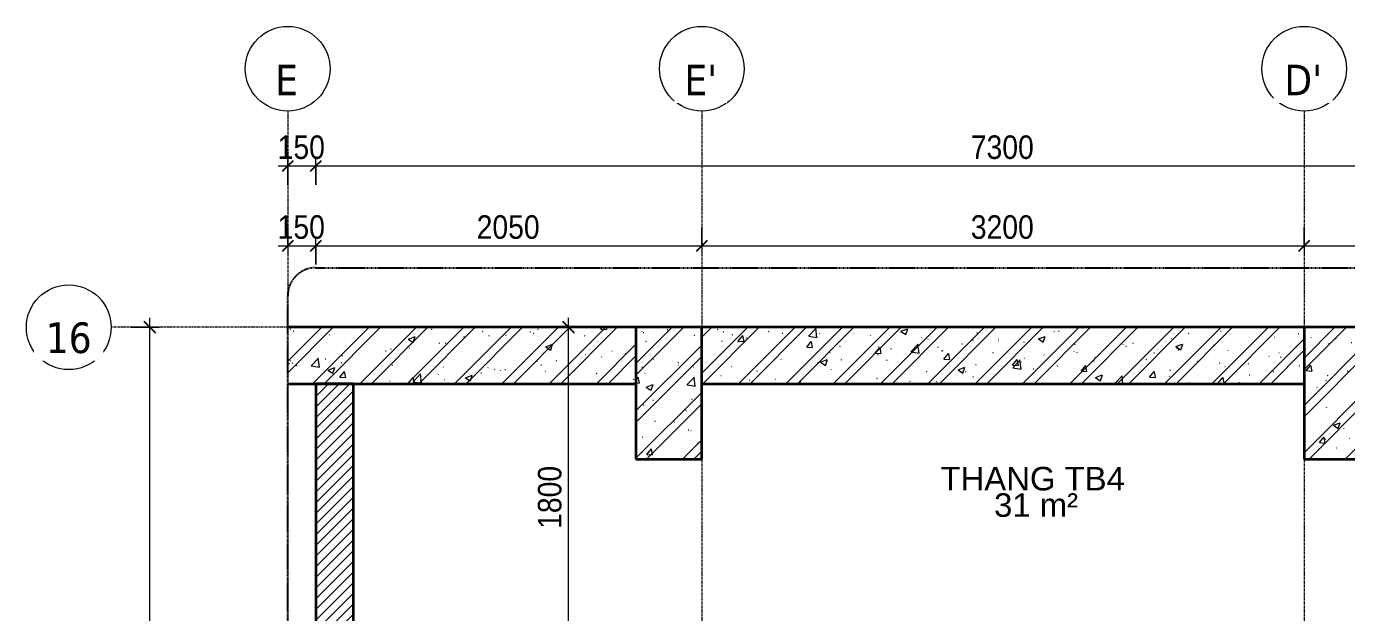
# Model space of a CAD drawing. Header units: millimetres. Extents: x -38913 to 20524, y -4975 to 129755.
# Drawn here: x -13618 to -6604, y 125737 to 128851 of the extents above; entities that cross this region are included whole.
import ezdxf

# ---------------------------------------------------------------- set-up
doc = ezdxf.new("R2010")
doc.units = ezdxf.units.MM
for name, pattern in [('Dash - Tight', [4.5, 3, -1.5]), ('Grid Line', [22.225, 12.7, -3.175, 3.175, -3.175]), ('Hidden', [7.14375, 4.7625, -2.38125])]:
    doc.linetypes.add(name, pattern=pattern)
for name, color, linetype, lineweight in [('0-3', 10, 'Continuous', 5), ('A-ANNO-DIMS', 211, 'Continuous', 9), ('A-ANNO-DIMS-50', 211, 'Continuous', 9), ('A-AREA-IDEN', 2, 'Continuous', 9), ('A-DETL-GENF-1', 92, 'Dash - Tight', 18), ('A-DETL-GENF-2', 254, 'Continuous', 18), ('A-DETL-GENF-3', 92, 'Hidden', 25), ('A-DETL-MEDM', 33, 'Continuous', 35), ('A-WALL-1', 113, 'Continuous', 35), ('A-WALL-PATT-1', 111, 'Continuous', 18), ('A-WALL-PATT-2', 254, 'Continuous', 18), ('L-SITE-WALL-1', 7, 'Continuous', 35), ('S-GRID-1', 1, 'Grid Line', 9), ('S-GRID-IDEN', 1, 'Continuous', 9)]:
    doc.layers.add(name, color=color, linetype=linetype, lineweight=lineweight)
doc.styles.add('Arial_3', font='arial.ttf', dxfattribs={"height": 125})
doc.styles.add('Tahoma_B', font='tahomabd.ttf', dxfattribs={"height": 162.5})
doc.styles.add('UTM Avo', font='', dxfattribs={"width": 0.9, "height": 125})
doc.styles.get('UTM Avo').set_extended_font_data('UTM Avo')
doc.dimstyles.new('1_Dim_chi_tiet_2_5', dxfattribs={"dimscale": 304.8, "dimtxt": 124.912619, "dimasz": 0.19685, "dimexe": 0.164042, "dimexo": 0.0625, "dimgap": 0.016404, "dimtad": 1, "dimdec": 0, "dimrnd": 5, "dimzin": 0, "dimdsep": 46, "dimtxsty": 'UTM Avo', "dimblk1": 'OBLIQUE', "dimblk2": 'OBLIQUE', "dimsah": 1, "dimcen": 0.09, "dimdle": 0.164042, "dimazin": 0, "dimtfac": 1, "dimtdec": 4, "dimtix": 1, "dimtmove": 0, "dimatfit": 3, "dimfxl": 0.328084, "dimfxlon": 1, "dimtvp": 1, "dimtolj": 1, "dimtzin": 0, "dimarcsym": 2})
pattern_1 = [(50, (0, 0), (364.3679, -31.8783), [38.1, -419.1]), (355, (0, 0), (-70.4859, 382.1133), [30.48, -335.28]), (100.451, (30.36, -2.66), (293.885, 350.2334), [32.38, -356.18]), (46.184, (0, 101.6), (542.1585, -84.0858), [57.15, -628.65]), (96.636, (45.2, 94.6), (474.805, 494.8554), [48.57, -534.27]), (351.184, (0, 101.6), (474.8102, 494.85), [45.72, -502.92]), (21, (50.8, 76.2), (303.2285, -204.53046), [38.1, -419.1]), (326, (50.8, 76.2), (123.6039, 368.376), [30.48, -335.28]), (71.451, (76.07, 59.16), (426.8341, 163.8427), [32.38, -356.18]), (37.5, (0, 0), (6.17665, 169.11015), [3.353, -327.863, 3.353, -337.007, -336.55]), (37.5, (0, 0), (6.17665, 169.11015), [-671.576, 3.353, -333.197]), (7.5, (0, 0), (133.63888, 200.3615), [3.353, -190.703, 3.353, -320.243, -128.27]), (7.5, (0, 0), (133.63888, 200.3615), [-517.652, 3.353, -124.917]), (327.5, (-113.28, 0), (271.18182, -11.45836), [3.353, -123.647, 3.353, -392.887, -525.78]), (327.5, (-113.28, 0), (271.18182, -11.45836), [-523.24, 3.353, -522.427]), (317.5, (-164.08, 0), (296.2585, 50.85285), [3.353, -161.747, 3.353, -259.791, -373.38]), (317.5, (-164.08, 0), (296.2585, 50.85285), [-428.244, 3.353, -370.027]), (45, (0, 0), (-125.72359, 125.72359), []), (45, (0, 190.5), (-125.72359, 125.72359), [])]

# ---------------------------------------------------------------- blocks, each defined once
blk = doc.blocks.new('NCV_TKTC_KET CAU_rvt-4-TKCS_THANG BỘ TB4 - MẶT BẰNG TẦNG HẦM')
at = {"layer": 'A-WALL-PATT-2'}
h = blk.add_hatch(dxfattribs=at)
h.set_pattern_fill('FP_2', color=256, style=0, pattern_type=2)
h.set_pattern_definition(pattern_1)
h.paths.add_polyline_path([(-37386.9, 126952.6), (-37386.9, 127252.6), (-39236.9, 127252.6), (-39236.9, 126952.6), (-38806.4, 126952.6)])
h = blk.add_hatch(dxfattribs=at)
h.set_pattern_fill('FP_2', color=256, style=0, pattern_type=2)
h.set_pattern_definition(pattern_1)
h.paths.add_polyline_path([(-37386.9, 126952.6), (-37386.9, 127252.6), (-39236.9, 127252.6), (-39236.9, 126952.6), (-38806.4, 126952.6)])
h = blk.add_hatch(dxfattribs=at)
h.set_pattern_fill('FP_2', color=256, style=0, pattern_type=2)
h.set_pattern_definition(pattern_1)
h.paths.add_polyline_path([(-37036.9, 126952.6), (-33836.9, 126952.6), (-33836.9, 127252.6), (-37036.9, 127252.6)])
h = blk.add_hatch(dxfattribs=at)
h.set_pattern_fill('FP_2', color=256, style=0, pattern_type=2)
h.set_pattern_definition(pattern_1)
h.paths.add_polyline_path([(-37036.9, 126952.6), (-33836.9, 126952.6), (-33836.9, 127252.6), (-37036.9, 127252.6)])
at = {"layer": 'L-SITE-WALL-1'}
for p, q in [((-37386.9, 127252.6), (-39236.9, 127252.6)), ((-33836.9, 127252.6), (-37036.9, 127252.6)), ((-39236.9, 126952.6), (-37386.9, 126952.6)), ((-37036.9, 126952.6), (-33836.9, 126952.6))]:
    blk.add_line(p, q, dxfattribs=at)
blk = doc.blocks.new('BORDER VIEW - BORDER VIEW-2470874-TKCS_THANG BỘ TB4 - MẶT BẰNG TẦNG HẦM')
at = {"layer": 'A-DETL-GENF-3'}
for p, q in [((150, 5816.5), (7473.6, 5816.5)), ((0, 150), (0, 5666.5))]:
    blk.add_line(p, q, dxfattribs=at)
blk.add_arc((150, 5666.5), 150, 90, 180, dxfattribs=at)
blk = doc.blocks.new('Grid - M_Grid Head - Circle-353313-TKCS_THANG BỘ TB4 - MẶT BẰNG TẦNG HẦM')
at = {"layer": 'S-GRID-IDEN'}
blk.add_circle((0, 0), 4.5, dxfattribs=at)
blk = doc.blocks.new('DIMBLOCK87-TKCS_THANG BỘ TB4 - MẶT BẰNG TẦNG HẦM')
at = {"layer": 'A-ANNO-DIMS-50'}
for p, q in [((-10738.3, 125452.6), (-10738.3, 127302.6)), ((-10838.3, 127252.6), (-10688.3, 127252.6)), ((-10738.3, 127252.6), (-10838.3, 127252.6)), ((-10638.3, 125452.6), (-10788.3, 125452.6)), ((-10738.3, 125452.6), (-10638.3, 125452.6))]:
    blk.add_line(p, q, dxfattribs=at)
at = {"layer": 'A-ANNO-DIMS-50', "lineweight": 25}
for p, q in [((-10738.3, 127252.6), (-10768.3, 127282.6)), ((-10738.3, 127252.6), (-10708.3, 127222.6)), ((-10738.3, 125452.6), (-10768.3, 125482.6)), ((-10738.3, 125452.6), (-10708.3, 125422.6))]:
    blk.add_line(p, q, dxfattribs=at)
at = {"layer": 'A-ANNO-DIMS-50', "color": 0, "insert": (-10900.7, 126181.4), "char_height": 125, "width": 410.824, "attachment_point": 1, "rotation": 90, "line_spacing_factor": 1.110334, "style": 'UTM Avo'}
blk.add_mtext('1800', dxfattribs=at)
blk = doc.blocks.new('_Oblique')
at = {"color": 0, "linetype": 'ByBlock', "lineweight": -2}
blk.add_line((-0.5, -0.5), (0.5, 0.5), dxfattribs=at)
blk = doc.blocks.new('DIMBLOCK88-TKCS_THANG BỘ TB4 - MẶT BẰNG TẦNG HẦM')
at = {"layer": 'A-ANNO-DIMS-50'}
for p, q in [((-12962.9, 122002.6), (-12962.9, 127302.6)), ((-13062.9, 127252.6), (-12912.9, 127252.6)), ((-12962.9, 127252.6), (-13062.9, 127252.6)), ((-13062.9, 122052.6), (-12912.9, 122052.6)), ((-12962.9, 122052.6), (-13062.9, 122052.6))]:
    blk.add_line(p, q, dxfattribs=at)
at = {"layer": 'A-ANNO-DIMS-50', "lineweight": 25}
for p, q in [((-12962.9, 127252.6), (-12992.9, 127282.6)), ((-12962.9, 127252.6), (-12932.9, 127222.6)), ((-12962.9, 122052.6), (-12992.9, 122082.6)), ((-12962.9, 122052.6), (-12932.9, 122022.6))]:
    blk.add_line(p, q, dxfattribs=at)
at = {"layer": 'A-ANNO-DIMS-50', "color": 0, "insert": (-13125.3, 124481.4), "char_height": 125, "width": 410.824, "attachment_point": 1, "rotation": 90, "line_spacing_factor": 1.110334, "style": 'UTM Avo'}
blk.add_mtext('5200', dxfattribs=at)
blk = doc.blocks.new('DIMBLOCK107-TKCS_THANG BỘ TB4 - MẶT BẰNG TẦNG HẦM')
at = {"layer": 'A-ANNO-DIMS-50'}
for p, q in [((-12229.8, 128009.3), (-12229.8, 128159.3)), ((-12079.8, 128009.3), (-12079.8, 128159.3)), ((-12279.8, 128109.3), (-12079.8, 128109.3)), ((-12229.8, 128109.3), (-12229.8, 128009.3)), ((-12079.8, 128109.3), (-12079.8, 128009.3))]:
    blk.add_line(p, q, dxfattribs=at)
at = {"layer": 'A-ANNO-DIMS-50', "lineweight": 25}
for p, q in [((-12229.8, 128109.3), (-12199.8, 128139.3)), ((-12079.8, 128109.3), (-12049.8, 128139.3)), ((-12229.8, 128109.3), (-12259.8, 128079.3)), ((-12079.8, 128109.3), (-12109.8, 128079.3))]:
    blk.add_line(p, q, dxfattribs=at)
at = {"layer": 'A-ANNO-DIMS-50', "color": 0, "insert": (-12283.1, 128271.7), "char_height": 125, "width": 308.118, "attachment_point": 1, "line_spacing_factor": 1.110334, "style": 'UTM Avo'}
blk.add_mtext('150', dxfattribs=at)
blk = doc.blocks.new('DIMBLOCK108-TKCS_THANG BỘ TB4 - MẶT BẰNG TẦNG HẦM')
at = {"layer": 'A-ANNO-DIMS-50'}
for p, q in [((-12079.8, 128009.3), (-12079.8, 128159.3)), ((-4779.8, 128009.3), (-4779.8, 128159.3)), ((-12079.8, 128109.3), (-4729.8, 128109.3)), ((-12079.8, 128109.3), (-12079.8, 128009.3)), ((-4779.8, 128109.3), (-4779.8, 128009.3))]:
    blk.add_line(p, q, dxfattribs=at)
at = {"layer": 'A-ANNO-DIMS-50', "lineweight": 25}
for p, q in [((-12079.8, 128109.3), (-12049.8, 128139.3)), ((-4779.8, 128109.3), (-4749.8, 128139.3)), ((-12079.8, 128109.3), (-12109.8, 128079.3)), ((-4779.8, 128109.3), (-4809.8, 128079.3))]:
    blk.add_line(p, q, dxfattribs=at)
at = {"layer": 'A-ANNO-DIMS-50', "color": 0, "insert": (-8600.9, 128271.7), "char_height": 125, "width": 410.824, "attachment_point": 1, "line_spacing_factor": 1.110334, "style": 'UTM Avo'}
blk.add_mtext('7300', dxfattribs=at)
blk = doc.blocks.new('DIMBLOCK109-TKCS_THANG BỘ TB4 - MẶT BẰNG TẦNG HẦM')
at = {"layer": 'A-ANNO-DIMS-50'}
for p, q in [((-12229.8, 127785.2), (-12229.8, 127635.2)), ((-12229.8, 127685.2), (-12229.8, 127785.2)), ((-12079.8, 127585.2), (-12079.8, 127735.2)), ((-12279.8, 127685.2), (-12079.8, 127685.2)), ((-12079.8, 127685.2), (-12079.8, 127585.2))]:
    blk.add_line(p, q, dxfattribs=at)
at = {"layer": 'A-ANNO-DIMS-50', "lineweight": 25}
for p, q in [((-12229.8, 127685.2), (-12199.8, 127715.2)), ((-12079.8, 127685.2), (-12049.8, 127715.2)), ((-12229.8, 127685.2), (-12259.8, 127655.2)), ((-12079.8, 127685.2), (-12109.8, 127655.2))]:
    blk.add_line(p, q, dxfattribs=at)
at = {"layer": 'A-ANNO-DIMS-50', "color": 0, "insert": (-12283.1, 127847.5), "char_height": 125, "width": 308.118, "attachment_point": 1, "line_spacing_factor": 1.110334, "style": 'UTM Avo'}
blk.add_mtext('150', dxfattribs=at)
blk = doc.blocks.new('DIMBLOCK110-TKCS_THANG BỘ TB4 - MẶT BẰNG TẦNG HẦM')
at = {"layer": 'A-ANNO-DIMS-50'}
for p, q in [((-10029.8, 127785.2), (-10029.8, 127635.2)), ((-10029.8, 127685.2), (-10029.8, 127785.2)), ((-12079.8, 127585.2), (-12079.8, 127735.2)), ((-12079.8, 127685.2), (-10029.8, 127685.2)), ((-12079.8, 127685.2), (-12079.8, 127585.2))]:
    blk.add_line(p, q, dxfattribs=at)
at = {"layer": 'A-ANNO-DIMS-50', "lineweight": 25}
for p, q in [((-12079.8, 127685.2), (-12049.8, 127715.2)), ((-10029.8, 127685.2), (-9999.8, 127715.2)), ((-12079.8, 127685.2), (-12109.8, 127655.2)), ((-10029.8, 127685.2), (-10059.8, 127655.2))]:
    blk.add_line(p, q, dxfattribs=at)
at = {"layer": 'A-ANNO-DIMS-50', "color": 0, "insert": (-11225.9, 127847.5), "char_height": 125, "width": 410.824, "attachment_point": 1, "line_spacing_factor": 1.110334, "style": 'UTM Avo'}
blk.add_mtext('2050', dxfattribs=at)
blk = doc.blocks.new('DIMBLOCK111-TKCS_THANG BỘ TB4 - MẶT BẰNG TẦNG HẦM')
at = {"layer": 'A-ANNO-DIMS-50'}
for p, q in [((-10029.8, 127785.2), (-10029.8, 127635.2)), ((-10029.8, 127685.2), (-10029.8, 127785.2)), ((-6829.8, 127785.2), (-6829.8, 127635.2)), ((-6829.8, 127685.2), (-6829.8, 127785.2)), ((-10029.8, 127685.2), (-6829.8, 127685.2))]:
    blk.add_line(p, q, dxfattribs=at)
at = {"layer": 'A-ANNO-DIMS-50', "lineweight": 25}
for p, q in [((-10029.8, 127685.2), (-9999.8, 127715.2)), ((-6829.8, 127685.2), (-6799.8, 127715.2)), ((-10029.8, 127685.2), (-10059.8, 127655.2)), ((-6829.8, 127685.2), (-6859.8, 127655.2))]:
    blk.add_line(p, q, dxfattribs=at)
at = {"layer": 'A-ANNO-DIMS-50', "color": 0, "insert": (-8600.9, 127847.5), "char_height": 125, "width": 410.824, "attachment_point": 1, "line_spacing_factor": 1.110334, "style": 'UTM Avo'}
blk.add_mtext('3200', dxfattribs=at)
blk = doc.blocks.new('DIMBLOCK112-TKCS_THANG BỘ TB4 - MẶT BẰNG TẦNG HẦM')
at = {"layer": 'A-ANNO-DIMS-50'}
for p, q in [((-6829.8, 127785.2), (-6829.8, 127635.2)), ((-6829.8, 127685.2), (-6829.8, 127785.2)), ((-4779.8, 127585.2), (-4779.8, 127735.2)), ((-6829.8, 127685.2), (-4729.8, 127685.2)), ((-4779.8, 127685.2), (-4779.8, 127585.2))]:
    blk.add_line(p, q, dxfattribs=at)
at = {"layer": 'A-ANNO-DIMS-50', "lineweight": 25}
for p, q in [((-6829.8, 127685.2), (-6799.8, 127715.2)), ((-4779.8, 127685.2), (-4749.8, 127715.2)), ((-6829.8, 127685.2), (-6859.8, 127655.2)), ((-4779.8, 127685.2), (-4809.8, 127655.2))]:
    blk.add_line(p, q, dxfattribs=at)
at = {"layer": 'A-ANNO-DIMS-50', "color": 0, "insert": (-5975.9, 127847.5), "char_height": 125, "width": 410.824, "attachment_point": 1, "line_spacing_factor": 1.110334, "style": 'UTM Avo'}
blk.add_mtext('2050', dxfattribs=at)

msp = doc.modelspace()

# ---------------------------------------------------------------- hatches: boundary and pattern name
at = {"layer": 'A-DETL-GENF-2'}
h = msp.add_hatch(dxfattribs=at)
h.set_pattern_fill('FP_2', color=256, style=0, pattern_type=2)
h.set_pattern_definition([(50, (27007.17, 0), (364.3679, -31.8783), [38.1, -419.1]), (355, (27007.17, 0), (-70.4859, 382.1133), [30.48, -335.28]), (100.451, (27037.53, -2.66), (293.885, 350.2334), [32.38, -356.18]), (46.184, (27007.17, 101.6), (542.1585, -84.0858), [57.15, -628.65]), (96.636, (27052.35, 94.6), (474.805, 494.8554), [48.57, -534.27]), (351.184, (27007.17, 101.6), (474.8102, 494.85), [45.72, -502.92]), (21, (27057.97, 76.2), (303.2285, -204.53046), [38.1, -419.1]), (326, (27057.97, 76.2), (123.6039, 368.376), [30.48, -335.28]), (71.451, (27083.24, 59.16), (426.8341, 163.8427), [32.38, -356.18]), (37.5, (27007.17, 0), (6.17665, 169.11015), [3.353, -327.863, 3.353, -337.007, -336.55]), (37.5, (27007.17, 0), (6.17665, 169.11015), [-671.576, 3.353, -333.197]), (7.5, (27007.17, 0), (133.63888, 200.3615), [3.353, -190.703, 3.353, -320.243, -128.27]), (7.5, (27007.17, 0), (133.63888, 200.3615), [-517.652, 3.353, -124.917]), (327.5, (26893.89, 0), (271.18182, -11.45836), [3.353, -123.647, 3.353, -392.887, -525.78]), (327.5, (26893.89, 0), (271.18182, -11.45836), [-523.24, 3.353, -522.427]), (317.5, (26843.09, 0), (296.2585, 50.85285), [3.353, -161.747, 3.353, -259.791, -373.38]), (317.5, (26843.09, 0), (296.2585, 50.85285), [-428.244, 3.353, -370.027]), (45, (27007.17, 0), (-125.72359, 125.72359), []), (45, (27007.17, 190.5), (-125.72359, 125.72359), [])])
h.paths.add_polyline_path([(-10379.8, 122052.4), (-10029.8, 122052.4), (-10029.8, 123352.5), (-10379.8, 123352.5)])
h.paths.add_polyline_path([(-6479.8, 122052.6), (-6479.8, 123352.6), (-6829.8, 123352.6), (-6829.8, 122052.6)])
h.paths.add_polyline_path([(-10029.8, 126552.5), (-10029.8, 127252.6), (-10379.8, 127252.6), (-10379.8, 126552.5)])
h.paths.add_polyline_path([(-6474.8, 126552.6), (-6474.8, 127252.6), (-6829.8, 127252.6), (-6829.8, 126552.6)])
at = {"layer": 'A-WALL-PATT-1'}
h = msp.add_hatch(dxfattribs=at)
h.set_pattern_fill('FP_1', color=256, style=0, pattern_type=2)
h.set_pattern_definition([(45, (27007.17, 0), (-28.284271, 28.284271), [])])
h.paths.add_polyline_path([(-11879.8, 122252.5), (-11879.8, 126952.6), (-12079.8, 126952.6), (-12079.8, 122252.5)])

# ---------------------------------------------------------------- linework, layer by layer
at = {"layer": 'A-DETL-MEDM'}
for p, q in [((-10029.8, 127252.6), (-10379.8, 127252.6)), ((-10379.8, 127252.6), (-10379.8, 126552.5)), ((-10029.8, 126552.5), (-10029.8, 127252.6)), ((-6474.8, 127252.6), (-6829.8, 127252.6)), ((-6829.8, 127252.6), (-6829.8, 126552.6)), ((-10379.8, 126552.5), (-10029.8, 126552.5)), ((-6829.8, 126552.6), (-6474.8, 126552.6))]:
    msp.add_line(p, q, dxfattribs=at)
at = {"layer": 'A-WALL-1'}
for p, q in [((-12079.8, 126952.6), (-12079.8, 122252.5)), ((-11879.8, 126952.6), (-12079.8, 126952.6)), ((-11879.8, 122252.5), (-11879.8, 126952.6))]:
    msp.add_line(p, q, dxfattribs=at)
at = {"layer": 'S-GRID-1'}
for p, q in [((-12229.8, 128400.9), (-12229.8, 127150.9)), ((-10029.8, 128400.9), (-10029.8, 127150.9)), ((-6829.8, 128400.9), (-6829.8, 127150.9)), ((-11917.8, 127252.6), (-13167.8, 127252.6)), ((-4797.2, 127252.6), (-11917.8, 127252.6)), ((-12229.8, 127150.9), (-12229.8, 122138.4)), ((-10029.8, 127150.9), (-10029.8, 122138.4)), ((-6829.8, 127150.9), (-6829.8, 122138.4))]:
    msp.add_line(p, q, dxfattribs=at)

# ---------------------------------------------------------------- block references
at = {"layer": '0-3'}
msp.add_blockref('NCV_TKTC_KET CAU_rvt-4-TKCS_THANG BỘ TB4 - MẶT BẰNG TẦNG HẦM', (27007.2, 0), dxfattribs=at)
at = {"layer": 'A-DETL-GENF-1'}
msp.add_blockref('BORDER VIEW - BORDER VIEW-2470874-TKCS_THANG BỘ TB4 - MẶT BẰNG TẦNG HẦM', (-12229.8, 121752.4), dxfattribs=at)
at = {"layer": 'S-GRID-IDEN', "xscale": 49.99999999999998, "yscale": 49.99999999999998, "zscale": 49.99999999999998}
for p, rotation in [((-12229.8, 128625.9), 180), ((-10029.8, 128625.9), 180), ((-6829.8, 128625.9), 180), ((-13392.8, 127252.6), 89.99999999999977)]:
    msp.add_blockref('Grid - M_Grid Head - Circle-353313-TKCS_THANG BỘ TB4 - MẶT BẰNG TẦNG HẦM', p, dxfattribs=dict(at, rotation=rotation))

# ---------------------------------------------------------------- texts
at = {"layer": 'A-AREA-IDEN', "char_height": 125, "line_spacing_factor": 0.936439, "style": 'Arial_3'}
for s, insert, width, attachment_point in [('\\pt2.5,5,7.5,10,12.5,15,17.5,20,22.5,25,27.5,30,32.5,35,37.5,40,42.5,45,47.5,50,52.5,55,57.5,60,62.5,65,67.5,70,72.5,75,77.5,80;THANG TB4', (-8272, 126384), 985.5, 8), ('\\pt2.5,5,7.5,10,12.5,15,17.5,20,22.5,25,27.5,30,32.5,35,37.5,40,42.5,45,47.5,50,52.5,55,57.5,60,62.5,65,67.5,70,72.5,75,77.5,80;31 m²', (-8254.1, 126307.2), 453, 5)]:
    msp.add_mtext(s, dxfattribs=dict(at, insert=insert, width=width, attachment_point=attachment_point))

# ---------------------------------------------------------------- dimensions: what is measured, and where the dimension line sits
at = {"layer": 'A-ANNO-DIMS'}
for base, p1, p2, override, picture, middle in [((-12079.8, 128109.3), (-12229.8, 128009.3), (-12079.8, 128009.3), {"dimpost": '<>', "dimfxl": 150}, 'DIMBLOCK107-TKCS_THANG BỘ TB4 - MẶT BẰNG TẦNG HẦM', (-12154.8, 128179)), ((-12079.8, 127685.2), (-12229.8, 127785.2), (-12079.8, 127585.2), {"dimpost": '<>', "dimfxl": 250}, 'DIMBLOCK109-TKCS_THANG BỘ TB4 - MẶT BẰNG TẦNG HẦM', (-12154.8, 127754.8)), ((-10029.8, 127685.2), (-12079.8, 127585.2), (-10029.8, 127785.2), {"dimpost": '<>', "dimfxl": 2059.732992}, 'DIMBLOCK110-TKCS_THANG BỘ TB4 - MẶT BẰNG TẦNG HẦM', (-11054.8, 127754.8)), ((-4779.8, 127685.2), (-6829.8, 127785.2), (-4779.8, 127585.2), {"dimpost": '<>', "dimfxl": 2059.732992}, 'DIMBLOCK112-TKCS_THANG BỘ TB4 - MẶT BẰNG TẦNG HẦM', (-5804.8, 127754.8))]:
    dim = msp.add_linear_dim(base=base, p1=p1, p2=p2, dimstyle='1_Dim_chi_tiet_2_5', override=override, dxfattribs=at)
    dim.commit()
    dim.dimension.update_dxf_attribs({"geometry": picture, "text_midpoint": middle})
for base, p1, p2, angle, override, picture, middle in [((-4779.8, 128109.3), (-12079.8, 128009.3), (-4779.8, 128009.3), 0, {"dimpost": '<>', "dimfxl": 7300}, 'DIMBLOCK108-TKCS_THANG BỘ TB4 - MẶT BẰNG TẦNG HẦM', (-8429.8, 128179)), ((-6829.8, 127685.2), (-10029.8, 127785.2), (-6829.8, 127785.2), 0, {"dimpost": '<>', "dimfxl": 3200}, 'DIMBLOCK111-TKCS_THANG BỘ TB4 - MẶT BẰNG TẦNG HẦM', (-8429.8, 127754.8)), ((-12962.9, 127252.6), (-13062.9, 122052.6), (-13062.9, 127252.6), 90, {"dimpost": '<>', "dimfxl": 5200}, 'DIMBLOCK88-TKCS_THANG BỘ TB4 - MẶT BẰNG TẦNG HẦM', (-13032.6, 124652.6)), ((-10738.3, 127252.6), (-10638.3, 125452.6), (-10838.3, 127252.6), 90, {"dimpost": '<>', "dimfxl": 1811.077028}, 'DIMBLOCK87-TKCS_THANG BỘ TB4 - MẶT BẰNG TẦNG HẦM', (-10808, 126352.6))]:
    dim = msp.add_linear_dim(base=base, p1=p1, p2=p2, angle=angle, dimstyle='1_Dim_chi_tiet_2_5', override=override, dxfattribs=at)
    dim.commit()
    dim.dimension.update_dxf_attribs({"geometry": picture, "text_midpoint": middle})

# ---------------------------------------------------------------- next in the draw order: texts
at = {"layer": 'S-GRID-IDEN', "char_height": 162.5, "attachment_point": 5, "line_spacing_factor": 0.996129, "style": 'Tahoma_B', "bg_fill": 3, "box_fill_scale": 1.25, "bg_fill_color": 256, "bg_fill_true_color": 13158600, "bg_fill_transparency": 0}
for s, insert, width in [('\\pt634.99962,1269.99925,1905.0005,2540.00013,3174.99975,3809.99937,4445.00062,5080.00025,5714.99987,6349.9995,6985.00075,7620.00037,8255,8889.99962,9524.99925,10160.0005,10795.00013,11429.99975,12064.99938,12700.00063,13335.00025,13969.99988,14604.9995,15240.00075,15875.00038,16510,17144.99963,17779.99925,18415.0005,19050.00013,19684.99975,20319.99938;E', (-12235.4, 128566.1), 139), ("\\pt634.99962,1269.99925,1905.0005,2540.00013,3174.99975,3809.99937,4445.00062,5080.00025,5714.99987,6349.9995,6985.00075,7620.00037,8255,8889.99962,9524.99925,10160.0005,10795.00013,11429.99975,12064.99938,12700.00063,13335.00025,13969.99988,14604.9995,15240.00075,15875.00038,16510,17144.99963,17779.99925,18415.0005,19050.00013,19684.99975,20319.99938;E'", (-10035.4, 128566.1), 198.5), ("\\pt634.99962,1269.99925,1905.0005,2540.00013,3174.99975,3809.99937,4445.00062,5080.00025,5714.99987,6349.9995,6985.00075,7620.00037,8255,8889.99962,9524.99925,10160.0005,10795.00013,11429.99975,12064.99938,12700.00063,13335.00025,13969.99988,14604.9995,15240.00075,15875.00038,16510,17144.99963,17779.99925,18415.0005,19050.00013,19684.99975,20319.99938;D'", (-6835.1, 128566.1), 231.5), ('\\pt634.99962,1269.99925,1905.0005,2540.00013,3174.99975,3809.99937,4445.00062,5080.00025,5714.99987,6349.9995,6985.00075,7620.00037,8255,8889.99962,9524.99925,10160.0005,10795.00013,11429.99975,12064.99938,12700.00063,13335.00025,13969.99988,14604.9995,15240.00075,15875.00038,16510,17144.99963,17779.99925,18415.0005,19050.00013,19684.99975,20319.99938;16', (-13393.3, 127195.3), 288)]:
    msp.add_mtext(s, dxfattribs=dict(at, insert=insert, width=width))

doc.saveas('drawing.dxf')
